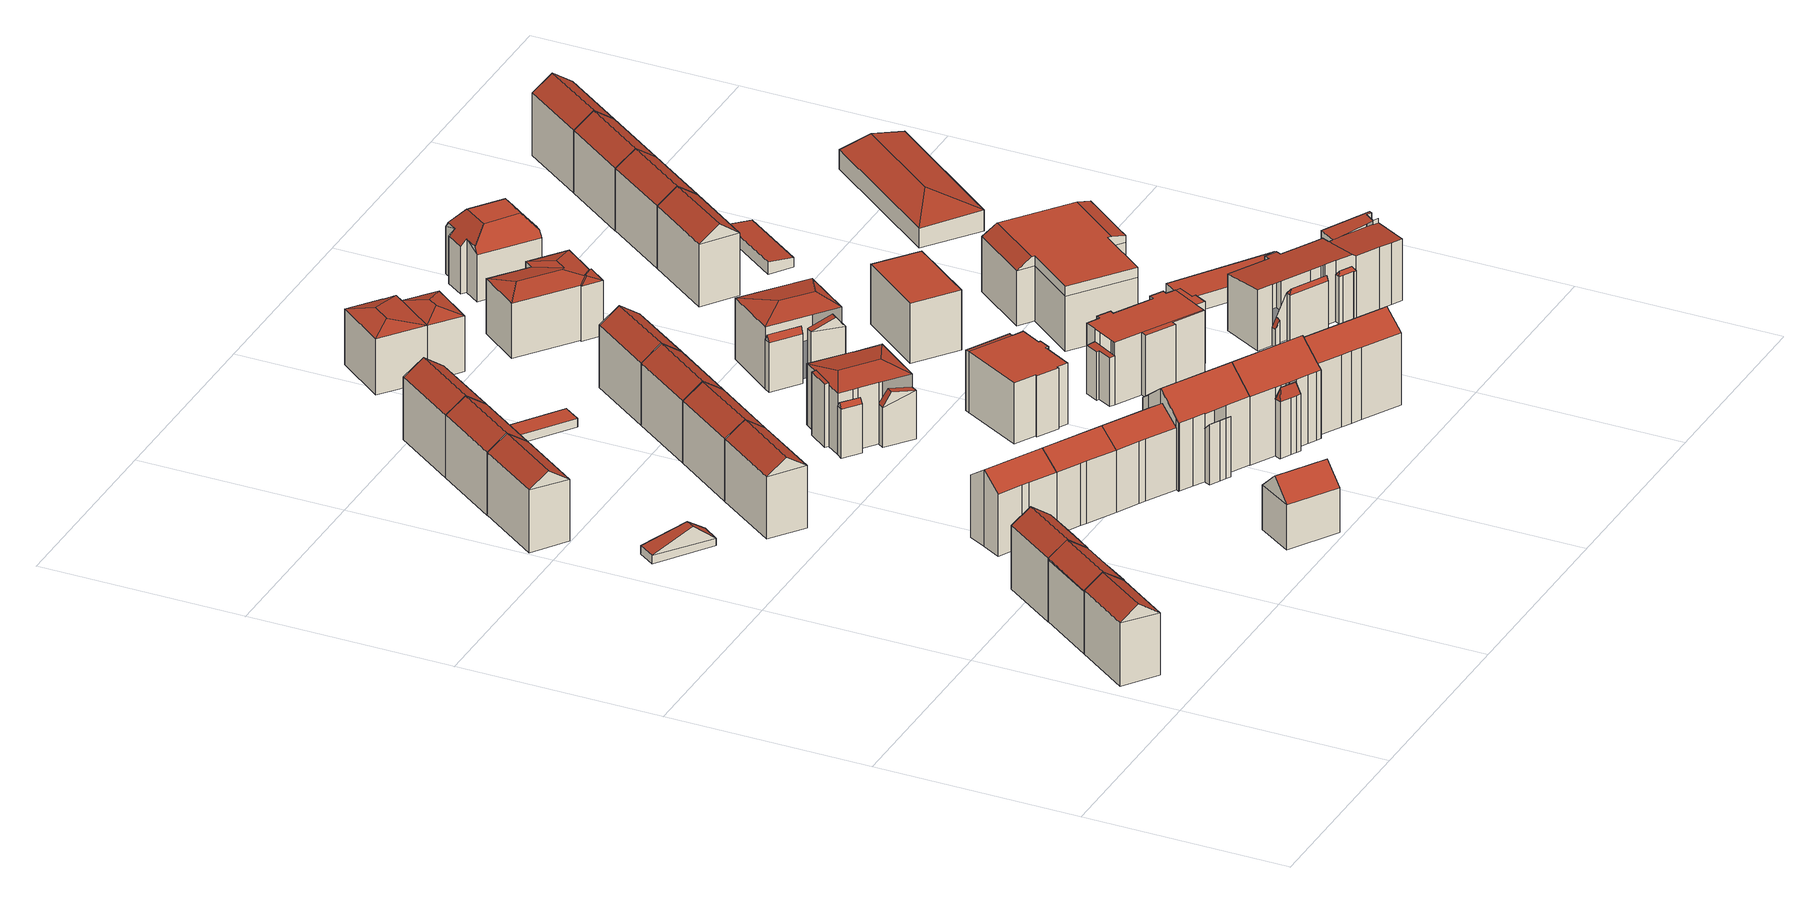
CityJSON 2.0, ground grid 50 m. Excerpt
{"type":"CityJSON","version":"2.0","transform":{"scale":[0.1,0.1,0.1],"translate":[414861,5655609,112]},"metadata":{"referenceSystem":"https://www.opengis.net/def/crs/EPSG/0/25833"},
"CityObjects":{
"building1":{"type":"Building","attributes":{"Dachtyp_tdc":"tdcFreeFormRoof","Gemeindeschluessel":14612000,"Dachneigung":35.59,"QualitaetDacherkennung":87,"Geometrietyp2DReferenz":"3000","measuredHeight":19.37,"function":"31001_9998","roofType":"5000"},"geometry":[{"type":"Solid","lod":"2","boundaries":[[[[0,1,2,3]],[[1,4,5,2]],[[4,6,7,5]],[[6,8,9,7]],[[8,10,11,9]],[[10,0,3,11]],[[8,6,12,13,0,10]],[[6,4,12]],[[1,0,13]],[[3,2,5,7,9,11]],[[13,12,4,1]]]],"semantics":{"surfaces":[{"type":"WallSurface"},{"type":"RoofSurface"},{"type":"GroundSurface"}],"values":[[0,0,0,0,0,0,1,0,0,2,1]]}}]},
"building2":{"type":"Building","attributes":{"Dachtyp_tdc":"tdcGableRoof","Gemeindeschluessel":14612000,"Dachneigung":35.55,"QualitaetDacherkennung":85,"Geometrietyp2DReferenz":"3000","measuredHeight":19.25,"function":"31001_9998","roofType":"3100"},"geometry":[{"type":"Solid","lod":"2","boundaries":[[[[14,15,16,17]],[[15,18,19,16]],[[18,20,21,19]],[[20,6,22,21]],[[6,23,24,22]],[[23,14,17,24]],[[25,26,27,28]],[[15,27,26,29,30,18]],[[20,30,29,6]],[[18,30,20]],[[6,29,26,25,23]],[[14,28,27,15]],[[23,25,28,14]],[[17,16,19,21,22,24]]]],"semantics":{"surfaces":[{"type":"WallSurface"},{"type":"RoofSurface"},{"type":"GroundSurface"}],"values":[[0,0,0,0,0,0,1,1,0,0,0,0,0,2]]}}]},
"building3":{"type":"Building","attributes":{"Dachtyp_tdc":"tdcGableRoof","Gemeindeschluessel":14612000,"Dachneigung":35.61,"QualitaetDacherkennung":80,"Geometrietyp2DReferenz":"3000","measuredHeight":19.34,"function":"31001_9998","roofType":"3100"},"geometry":[{"type":"Solid","lod":"2","boundaries":[[[[31,32,33,34]],[[32,35,36,33]],[[35,28,37,36]],[[28,38,39,37]],[[38,40,41,39]],[[40,42,43,41]],[[42,44,45,43]],[[44,31,34,45]],[[40,38,28,35]],[[35,32,31,44,42,40]],[[34,33,36,37,39,41,43,45]]]],"semantics":{"surfaces":[{"type":"WallSurface"},{"type":"RoofSurface"},{"type":"GroundSurface"}],"values":[[0,0,0,0,0,0,0,0,1,1,2]]}}]},
"building4":{"type":"Building","attributes":{"Dachtyp_tdc":"tdcHipAndGableRoof","Gemeindeschluessel":14612000,"Dachneigung":22.86,"QualitaetDacherkennung":10,"Geometrietyp2DReferenz":"3000","measuredHeight":6.43,"function":"31001_2463","roofType":"5000"},"geometry":[{"type":"Solid","lod":"2","boundaries":[[[[46,47,48,49]],[[47,50,51,48]],[[50,52,53,51]],[[52,46,49,53]],[[50,47,54]],[[46,52,55]],[[47,46,55,54]],[[52,50,54,55]],[[49,48,51,53]]]],"semantics":{"surfaces":[{"type":"WallSurface"},{"type":"RoofSurface"},{"type":"GroundSurface"}],"values":[[0,0,0,0,1,0,1,1,2]]}}]},
"building5":{"type":"Building","attributes":{"Dachtyp_tdc":"tdcGableRoof","Gemeindeschluessel":14612000,"Dachneigung":34.95,"QualitaetDacherkennung":77,"Geometrietyp2DReferenz":"3000","measuredHeight":19.16,"function":"31001_9998","roofType":"3100"},"geometry":[{"type":"Solid","lod":"2","boundaries":[[[[56,57,58,59]],[[57,60,61,58]],[[60,62,63,61]],[[62,56,59,63]],[[60,57,64]],[[56,62,65]],[[57,56,65,64]],[[62,60,64,65]],[[59,58,61,63]]]],"semantics":{"surfaces":[{"type":"WallSurface"},{"type":"RoofSurface"},{"type":"GroundSurface"}],"values":[[0,0,0,0,0,0,1,1,2]]}}]},
"building6":{"type":"Building","attributes":{"Dachtyp_tdc":"tdcGableRoof","Gemeindeschluessel":14612000,"Dachneigung":35.35,"QualitaetDacherkennung":86,"Geometrietyp2DReferenz":"3000","measuredHeight":19.21,"function":"31001_9998","roofType":"3100"},"geometry":[{"type":"Solid","lod":"2","boundaries":[[[[66,67,68,69]],[[67,70,71,68]],[[70,72,73,71]],[[72,74,75,73]],[[74,76,77,75]],[[76,78,79,77]],[[78,80,81,79]],[[80,82,83,81]],[[82,66,69,83]],[[78,76,74,72,70,67,66]],[[66,82,80,78]],[[69,68,71,73,75,77,79,81,83]]]],"semantics":{"surfaces":[{"type":"WallSurface"},{"type":"RoofSurface"},{"type":"GroundSurface"}],"values":[[0,0,0,0,0,0,0,0,0,1,1,2]]}}]},
"building7":{"type":"Building","attributes":{"Dachtyp_tdc":"tdcGableRoof","Gemeindeschluessel":14612000,"Dachneigung":35.27,"QualitaetDacherkennung":80,"Geometrietyp2DReferenz":"3000","measuredHeight":19.19,"function":"31001_9998","roofType":"3100"},"geometry":[{"type":"Solid","lod":"2","boundaries":[[[[84,85,86,87]],[[85,88,89,86]],[[88,90,91,89]],[[90,84,87,91]],[[88,85,92]],[[84,90,93]],[[85,84,93,92]],[[90,88,92,93]],[[87,86,89,91]]]],"semantics":{"surfaces":[{"type":"WallSurface"},{"type":"RoofSurface"},{"type":"GroundSurface"}],"values":[[0,0,0,0,0,0,1,1,2]]}}]},
"building8":{"type":"Building","attributes":{"Dachtyp_tdc":"tdcGableRoof","Gemeindeschluessel":14612000,"Dachneigung":35.44,"QualitaetDacherkennung":76,"Geometrietyp2DReferenz":"3000","measuredHeight":19.21,"function":"31001_9998","roofType":"3100"},"geometry":[{"type":"Solid","lod":"2","boundaries":[[[[57,94,95,96]],[[94,97,98,95]],[[97,60,99,98]],[[60,57,96,99]],[[97,94,100]],[[57,60,64]],[[94,57,64,100]],[[60,97,100,64]],[[96,95,98,99]]]],"semantics":{"surfaces":[{"type":"WallSurface"},{"type":"RoofSurface"},{"type":"GroundSurface"}],"values":[[0,0,0,0,0,0,1,1,2]]}}]},
"building9":{"type":"Building","attributes":{"Dachtyp_tdc":"tdcGableRoof","Gemeindeschluessel":14612000,"Dachneigung":43.74,"QualitaetDacherkennung":73,"Geometrietyp2DReferenz":"3000","measuredHeight":16.02,"function":"31001_9998","roofType":"3100"},"geometry":[{"type":"Solid","lod":"2","boundaries":[[[[101,102,103,104]],[[102,105,106,103]],[[105,107,108,106]],[[107,101,104,108]],[[105,102,109]],[[101,107,110]],[[102,101,110,109]],[[107,105,109,110]],[[104,103,106,108]]]],"semantics":{"surfaces":[{"type":"WallSurface"},{"type":"RoofSurface"},{"type":"GroundSurface"}],"values":[[0,0,0,0,0,0,1,1,2]]}}]},
"building10":{"type":"Building","attributes":{"Dachtyp_tdc":"tdcFreeFormRoof","Gemeindeschluessel":14612000,"Dachneigung":35.73,"QualitaetDacherkennung":84,"Geometrietyp2DReferenz":"3000","measuredHeight":19.25,"function":"31001_9998","roofType":"5000"},"geometry":[{"type":"Solid","lod":"2","boundaries":[[[[111,112,113,114]],[[112,115,116,113]],[[115,70,117,116]],[[70,118,119,117]],[[118,82,120,119]],[[82,121,122,120]],[[121,111,114,122]],[[123,121,82,124]],[[115,112,111,123,124,118,70]],[[82,118,124]],[[111,121,123]],[[114,113,116,117,119,120,122]]]],"semantics":{"surfaces":[{"type":"WallSurface"},{"type":"RoofSurface"},{"type":"GroundSurface"}],"values":[[0,0,0,0,0,0,0,1,1,0,0,2]]}}]},
"building11":{"type":"Building","attributes":{"Dachtyp_tdc":"tdcGableRoof","Gemeindeschluessel":14612000,"Dachneigung":34.91,"QualitaetDacherkennung":81,"Geometrietyp2DReferenz":"3000","measuredHeight":19.18,"function":"31001_9998","roofType":"3100"},"geometry":[{"type":"Solid","lod":"2","boundaries":[[[[85,125,126,86]],[[125,127,128,126]],[[127,88,89,128]],[[88,85,86,89]],[[127,125,129]],[[85,88,92]],[[125,85,92,129]],[[88,127,129,92]],[[86,126,128,89]]]],"semantics":{"surfaces":[{"type":"WallSurface"},{"type":"RoofSurface"},{"type":"GroundSurface"}],"values":[[0,0,0,0,0,0,1,1,2]]}}]},
"building12":{"type":"Building","attributes":{"Dachtyp_tdc":"tdcGableRoof","Gemeindeschluessel":14612000,"Dachneigung":35.4,"QualitaetDacherkennung":73,"Geometrietyp2DReferenz":"3000","measuredHeight":19.2,"function":"31001_9998","roofType":"3100"},"geometry":[{"type":"Solid","lod":"2","boundaries":[[[[130,131,132,95]],[[131,133,134,132]],[[133,97,98,134]],[[97,130,95,98]],[[133,131,135]],[[130,97,136]],[[131,130,136,135]],[[97,133,135,136]],[[95,132,134,98]]]],"semantics":{"surfaces":[{"type":"WallSurface"},{"type":"RoofSurface"},{"type":"GroundSurface"}],"values":[[0,0,0,0,0,0,1,1,2]]}}]},
"building13":{"type":"Building","attributes":{"Dachtyp_tdc":"tdcFreeFormRoof","Gemeindeschluessel":14612000,"Dachneigung":35.55,"QualitaetDacherkennung":83,"Geometrietyp2DReferenz":"3000","measuredHeight":19.25,"function":"31001_9998","roofType":"5000"},"geometry":[{"type":"Solid","lod":"2","boundaries":[[[[111,121,122,114]],[[121,137,138,122]],[[137,139,140,138]],[[139,141,142,140]],[[141,143,144,142]],[[143,111,114,144]],[[145,137,121,123]],[[141,139,145,123,111,143]],[[121,111,123]],[[139,137,145]],[[114,122,138,140,142,144]]]],"semantics":{"surfaces":[{"type":"WallSurface"},{"type":"RoofSurface"},{"type":"GroundSurface"}],"values":[[0,0,0,0,0,0,1,1,0,0,2]]}}]},
"building14":{"type":"Building","attributes":{"Dachtyp_tdc":"tdcPolyFlatRoof","Gemeindeschluessel":14612000,"Dachneigung":0,"QualitaetDacherkennung":61,"Geometrietyp2DReferenz":"3000","measuredHeight":2.25,"function":"31001_2463","roofType":"1000"},"geometry":[{"type":"Solid","lod":"2","boundaries":[[[[146,147,148,149]],[[147,150,151,148]],[[150,152,153,151]],[[152,146,149,153]],[[152,150,147,146]],[[149,148,151,153]]]],"semantics":{"surfaces":[{"type":"WallSurface"},{"type":"RoofSurface"},{"type":"GroundSurface"}],"values":[[0,0,0,0,1,2]]}}]},
"building15":{"type":"Building","attributes":{"Dachtyp_tdc":"tdcGableRoof","Gemeindeschluessel":14612000,"Dachneigung":35.59,"QualitaetDacherkennung":76,"Geometrietyp2DReferenz":"3000","measuredHeight":19.2,"function":"31001_9998","roofType":"3100"},"geometry":[{"type":"Solid","lod":"2","boundaries":[[[[125,154,155,126]],[[154,156,157,155]],[[156,127,128,157]],[[127,125,126,128]],[[156,154,158]],[[125,127,159]],[[154,125,159,158]],[[127,156,158,159]],[[126,155,157,128]]]],"semantics":{"surfaces":[{"type":"WallSurface"},{"type":"RoofSurface"},{"type":"GroundSurface"}],"values":[[0,0,0,0,0,0,1,1,2]]}}]},
"building16":{"type":"Building","attributes":{"Gemeindeschluessel":14612000,"Geometrietyp2DReferenz":"3000","function":"31001_9998","roofType":"9999"},"children":["building16-1","building16-2"]},
"building16-1":{"type":"BuildingPart","attributes":{"Dachtyp_tdc":"tdcGableRoof","Dachneigung":39.57,"QualitaetDacherkennung":88,"Geometrietyp2DReferenz":"3000","measuredHeight":22.71,"roofType":"3100"},"parents":["building16"],"geometry":[{"type":"MultiSurface","lod":"2","boundaries":[[[160,161,162,163]],[[161,164,165,162]],[[164,166,167,165]],[[166,168,169,167]],[[168,170,171,169]],[[170,172,173,171]],[[172,174,175,173]],[[174,176,177,175]],[[176,178,179,177]],[[178,180,181,179]],[[180,182,183,181]],[[182,184,185,183]],[[184,186,187,185]],[[186,188,189,187]],[[188,190,191,189]],[[190,192,193,194,191]],[[188,186,184,182,180,178,176,174,172]],[[172,170,168,166,164,161,160,192,190,188]],[[162,165,167,169,171,173,175,177,179,181,183,185,187,189,191,194]]],"semantics":{"surfaces":[{"type":"WallSurface"},{"type":"RoofSurface"},{"type":"GroundSurface"}],"values":[0,0,0,0,0,0,0,0,0,0,0,0,0,0,0,0,1,1,2]}}]},
"building16-2":{"type":"BuildingPart","attributes":{"Dachtyp_tdc":"tdcPolyFlatRoof","Dachneigung":46.44,"QualitaetDacherkennung":34,"Geometrietyp2DReferenz":"3000","measuredHeight":15.26,"roofType":"2100"},"parents":["building16"],"geometry":[{"type":"MultiSurface","lod":"2","boundaries":[[[195,196,197,198]],[[196,199,200,197]],[[199,201,202,200]],[[201,163,162,202]],[[193,195,198,194]],[[193,163,201,199,196,195]],[[198,197,200,202,162,194]]],"semantics":{"surfaces":[{"type":"WallSurface"},{"type":"RoofSurface"},{"type":"GroundSurface"}],"values":[0,0,0,0,0,1,2]}}]},
"building17":{"type":"Building","attributes":{"Gemeindeschluessel":14612000,"Geometrietyp2DReferenz":"3000","function":"31001_9998","roofType":"9999"},"children":["building17-1","building17-2","building17-3","building17-4"]},
"building17-1":{"type":"BuildingPart","attributes":{"Dachtyp_tdc":"tdcGableRoof","Dachneigung":12.03,"QualitaetDacherkennung":8,"Geometrietyp2DReferenz":"3000","measuredHeight":13.35,"roofType":"3100"},"parents":["building17"],"geometry":[{"type":"MultiSurface","lod":"2","boundaries":[[[203,204,205,206]],[[204,207,208,205]],[[207,209,210,208]],[[207,204,211]],[[204,203,212,211]],[[209,207,211,212]],[[206,205,208,210]]],"semantics":{"surfaces":[{"type":"WallSurface"},{"type":"RoofSurface"},{"type":"GroundSurface"}],"values":[0,0,0,0,1,1,2]}}]},
"building17-2":{"type":"BuildingPart","attributes":{"Dachtyp_tdc":"tdcFreeFormRoof","Dachneigung":53.08,"QualitaetDacherkennung":13,"Geometrietyp2DReferenz":"3000","measuredHeight":13.47,"roofType":"5000"},"parents":["building17"],"geometry":[{"type":"MultiSurface","lod":"2","boundaries":[[[213,214,215,216]],[[214,217,218,215]],[[217,219,220,218]],[[221,219,217]],[[222,221,217,214]],[[222,214,213]],[[221,222,213,219]],[[216,215,218,220]]],"semantics":{"surfaces":[{"type":"WallSurface"},{"type":"RoofSurface"},{"type":"GroundSurface"}],"values":[0,0,0,0,1,0,1,2]}}]},
"building17-3":{"type":"BuildingPart","attributes":{"Dachtyp_tdc":"tdcPolyFlatRoof","Dachneigung":4.74,"QualitaetDacherkennung":64,"Geometrietyp2DReferenz":"3000","measuredHeight":15.81,"roofType":"2100"},"parents":["building17"],"geometry":[{"type":"MultiSurface","lod":"2","boundaries":[[[223,224,225]],[[223,226,227,224]],[[226,228,229,227]],[[228,230,231,229]],[[230,232,233,234,231]],[[232,230,228,226,223]],[[224,227,229,231,234]]],"semantics":{"surfaces":[{"type":"WallSurface"},{"type":"RoofSurface"},{"type":"GroundSurface"}],"values":[0,0,0,0,0,1,2]}}]},
"building17-4":{"type":"BuildingPart","attributes":{"Dachtyp_tdc":"tdcHipRoof","Dachneigung":10.04,"QualitaetDacherkennung":67,"Geometrietyp2DReferenz":"3000","measuredHeight":16.6,"roofType":"3200"},"parents":["building17"],"geometry":[{"type":"MultiSurface","lod":"2","boundaries":[[[235,236,237,238]],[[236,239,203,206,237]],[[240,241,213,216,210,209]],[[242,225,224,220,219]],[[233,243,231,234]],[[243,244,245,231]],[[244,246,247,245]],[[246,248,249,247]],[[248,235,238,249]],[[244,243,233,225,242,250]],[[239,236,251]],[[242,241,240,239,251,250]],[[236,235,248,246,244,250,251]],[[238,237,206,210,216,220,224,234,231,245,247,249]]],"semantics":{"surfaces":[{"type":"WallSurface"},{"type":"RoofSurface"},{"type":"GroundSurface"}],"values":[0,0,0,0,0,0,0,0,0,1,1,1,1,2]}}]},
"building18":{"type":"Building","attributes":{"Dachtyp_tdc":"tdcGableRoof","Gemeindeschluessel":14612000,"Dachneigung":35.49,"QualitaetDacherkennung":70,"Geometrietyp2DReferenz":"3000","measuredHeight":19.16,"function":"31001_9998","roofType":"3100"},"geometry":[{"type":"Solid","lod":"2","boundaries":[[[[154,252,253,155]],[[252,254,255,253]],[[254,156,157,255]],[[156,154,155,157]],[[254,252,256]],[[154,156,158]],[[252,154,158,256]],[[156,254,256,158]],[[155,253,255,157]]]],"semantics":{"surfaces":[{"type":"WallSurface"},{"type":"RoofSurface"},{"type":"GroundSurface"}],"values":[[0,0,0,0,0,0,1,1,2]]}}]},
"building19":{"type":"Building","attributes":{"Gemeindeschluessel":14612000,"Geometrietyp2DReferenz":"3000","function":"31001_9998","roofType":"9999"},"children":["building19-1","building19-2"]},
"building19-1":{"type":"BuildingPart","attributes":{"Dachtyp_tdc":"tdcFreeFormRoof","Dachneigung":74.72,"QualitaetDacherkennung":23,"Geometrietyp2DReferenz":"3000","measuredHeight":17.28,"roofType":"5000"},"parents":["building19"],"geometry":[{"type":"MultiSurface","lod":"2","boundaries":[[[257,258,259,260]],[[261,262,263,264]],[[262,265,266,263]],[[265,267,268,266]],[[267,257,260,268]],[[262,261,269]],[[261,258,270,269]],[[258,257,270]],[[257,267,265,262,269,270]],[[260,259,264,263,266,268]]],"semantics":{"surfaces":[{"type":"WallSurface"},{"type":"RoofSurface"},{"type":"GroundSurface"}],"values":[0,0,0,0,0,1,1,1,1,2]}}]},
"building19-2":{"type":"BuildingPart","attributes":{"Dachtyp_tdc":"tdcGableRoof","Dachneigung":39.72,"QualitaetDacherkennung":87,"Geometrietyp2DReferenz":"3000","measuredHeight":22.74,"roofType":"3100"},"parents":["building19"],"geometry":[{"type":"MultiSurface","lod":"2","boundaries":[[[271,272,273,274]],[[272,275,264,273]],[[275,261,264]],[[276,259,258]],[[276,277,278,259]],[[277,188,279,278]],[[188,186,280,279]],[[186,281,282,280]],[[281,283,284,282]],[[283,285,286,284]],[[285,287,288,286]],[[287,289,290,288]],[[289,291,292,290]],[[291,293,294,292]],[[293,295,296,294]],[[295,297,298,296]],[[297,299,300,298]],[[299,301,302,300]],[[301,271,274,302]],[[297,295,293,291,289,287,285,283,281,186,188]],[[188,277,276,275,272,271,301,299,297]],[[274,273,264,259,278,279,280,282,284,286,288,290,292,294,296,298,300,302]]],"semantics":{"surfaces":[{"type":"WallSurface"},{"type":"RoofSurface"},{"type":"GroundSurface"}],"values":[0,0,0,0,0,0,0,0,0,0,0,0,0,0,0,0,0,0,0,1,1,2]}}]},
"building20":{"type":"Building","attributes":{"Gemeindeschluessel":14612000,"Geometrietyp2DReferenz":"3000","function":"31001_9998","roofType":"9999"},"children":["building20-1","building20-2"]},
"building20-1":{"type":"BuildingPart","attributes":{"Dachtyp_tdc":"tdcHipRoof","Dachneigung":10.5,"QualitaetDacherkennung":55,"Geometrietyp2DReferenz":"3000","measuredHeight":15.47,"roofType":"3200"},"parents":["building20"],"geometry":[{"type":"MultiSurface","lod":"2","boundaries":[[[303,304,305,306]],[[307,308,309,310]],[[303,311,312,313,314,315,316,317,318,319]],[[308,307,320]],[[318,308,320,319]],[[307,321,304,303,319,320]],[[309,322,323,324,325,326,327,328,329,306,305,310]],[[308,318,322,309]],[[318,317,323,322]],[[317,316,324,323]],[[316,315,325,324]],[[315,314,326,325]],[[314,313,327,326]],[[313,312,328,327]],[[312,311,329,328]],[[311,303,306,329]]],"semantics":{"surfaces":[{"type":"WallSurface"},{"type":"RoofSurface"},{"type":"GroundSurface"}],"values":[0,0,1,1,1,1,2,0,0,0,0,0,0,0,0,0]}}]},
"building20-2":{"type":"BuildingPart","attributes":{"Dachtyp_tdc":"tdcHipRoof","Dachneigung":16.25,"QualitaetDacherkennung":57,"Geometrietyp2DReferenz":"3000","measuredHeight":15.45,"roofType":"3200"},"parents":["building20"],"geometry":[{"type":"MultiSurface","lod":"2","boundaries":[[[304,330,331,305]],[[330,332,333,331]],[[332,307,310,333]],[[330,304,334]],[[307,332,335]],[[304,321,307,335,334]],[[332,330,334,335]],[[310,305,331,333]]],"semantics":{"surfaces":[{"type":"WallSurface"},{"type":"RoofSurface"},{"type":"GroundSurface"}],"values":[0,0,0,1,1,1,1,2]}}]},
"building21":{"type":"Building","attributes":{"Gemeindeschluessel":14612000,"Geometrietyp2DReferenz":"3000","function":"31001_9998","roofType":"9999"},"children":["building21-1","building21-2"]},
"building21-1":{"type":"BuildingPart","attributes":{"Dachtyp_tdc":"tdcPolyFlatRoof","Dachneigung":2.9,"QualitaetDacherkennung":52,"Geometrietyp2DReferenz":"3000","measuredHeight":15.26,"roofType":"2100"},"parents":["building21"],"geometry":[{"type":"MultiSurface","lod":"2","boundaries":[[[336,337,338,339]],[[337,340,341,338]],[[340,342,343,341]],[[342,340,337,336]],[[339,338,341,343]]],"semantics":{"surfaces":[{"type":"WallSurface"},{"type":"RoofSurface"},{"type":"GroundSurface"}],"values":[0,0,0,1,2]}}]},
"building21-2":{"type":"BuildingPart","attributes":{"Dachtyp_tdc":"tdcPolyFlatRoof","Dachneigung":0,"QualitaetDacherkennung":81,"Geometrietyp2DReferenz":"3000","measuredHeight":15.35,"roofType":"1000"},"parents":["building21"],"geometry":[{"type":"MultiSurface","lod":"2","boundaries":[[[344,345,343,342]],[[344,346,347,345]],[[346,348,349,347]],[[348,350,351,349]],[[350,352,353,351]],[[352,354,355,353]],[[354,356,357,355]],[[356,358,359,357]],[[358,360,361,359]],[[360,362,363,361]],[[362,364,365,363]],[[364,336,339,365]],[[364,362,360,358,356,354,352,350,348,346,344,342,336]],[[339,343,345,347,349,351,353,355,357,359,361,363,365]]],"semantics":{"surfaces":[{"type":"WallSurface"},{"type":"RoofSurface"},{"type":"GroundSurface"}],"values":[0,0,0,0,0,0,0,0,0,0,0,0,1,2]}}]},
"building22":{"type":"Building","attributes":{"Dachtyp_tdc":"tdcFreeFormRoof","Gemeindeschluessel":14612000,"Dachneigung":37.47,"QualitaetDacherkennung":79,"Geometrietyp2DReferenz":"3000","measuredHeight":22.16,"function":"31001_9998","roofType":"5000"},"geometry":[{"type":"Solid","lod":"2","boundaries":[[[[366,367,368,296]],[[367,369,370,368]],[[369,371,372,370]],[[371,373,374,372]],[[373,375,376,374]],[[375,377,300,376]],[[377,366,296,300]],[[378,379,380,381]],[[369,381,380,377,375,373,371]],[[377,380,379,366]],[[366,379,378,367]],[[367,378,381,369]],[[296,368,370,372,374,376,300]]]],"semantics":{"surfaces":[{"type":"WallSurface"},{"type":"RoofSurface"},{"type":"GroundSurface"}],"values":[[0,0,0,0,0,0,0,1,1,0,0,0,2]]}}]},
"building23":{"type":"Building","attributes":{"Gemeindeschluessel":14612000,"Geometrietyp2DReferenz":"3000","function":"31001_9998","roofType":"9999"},"children":["building23-1","building23-2","building23-3"]},
"building23-1":{"type":"BuildingPart","attributes":{"Dachtyp_tdc":"tdcGableRoof","Dachneigung":18.19,"QualitaetDacherkennung":5,"Geometrietyp2DReferenz":"3000","measuredHeight":14.35,"roofType":"3100"},"parents":["building23"],"geometry":[{"type":"MultiSurface","lod":"2","boundaries":[[[382,383,384,385]],[[383,386,387,384]],[[386,388,389,387]],[[386,383,390]],[[383,382,391,390]],[[388,386,390,391]],[[385,384,387,389]]],"semantics":{"surfaces":[{"type":"WallSurface"},{"type":"RoofSurface"},{"type":"GroundSurface"}],"values":[0,0,0,0,1,1,2]}}]},
"building23-2":{"type":"BuildingPart","attributes":{"Dachtyp_tdc":"tdcFreeFormRoof","Dachneigung":61.74,"QualitaetDacherkennung":16,"Geometrietyp2DReferenz":"3000","measuredHeight":14,"roofType":"5000"},"parents":["building23"],"geometry":[{"type":"MultiSurface","lod":"2","boundaries":[[[392,393,394,395]],[[393,396,397,394]],[[398,396,393]],[[399,398,393,392]],[[399,392,400]],[[398,399,400,396]],[[401,395,394,397]],[[400,392,395,401]]],"semantics":{"surfaces":[{"type":"WallSurface"},{"type":"RoofSurface"},{"type":"GroundSurface"}],"values":[0,0,0,1,0,1,2,0]}}]},
"building23-3":{"type":"BuildingPart","attributes":{"Dachtyp_tdc":"tdcHipRoof","Dachneigung":10.72,"QualitaetDacherkennung":42,"Geometrietyp2DReferenz":"3000","measuredHeight":16.69,"roofType":"3200"},"parents":["building23"],"geometry":[{"type":"MultiSurface","lod":"2","boundaries":[[[402,403,404,405]],[[406,407,405,404]],[[385,389,401,397,408,409]],[[402,407,408,397,396]],[[407,406,409,408]],[[406,403,382,385,409]],[[407,402,405]],[[403,406,404]]],"semantics":{"surfaces":[{"type":"RoofSurface"},{"type":"GroundSurface"},{"type":"WallSurface"}],"values":[0,0,1,2,2,2,0,0]}}]},
"building24":{"type":"Building","attributes":{"Dachtyp_tdc":"tdcFreeFormRoof","Gemeindeschluessel":14612000,"Dachneigung":12.46,"QualitaetDacherkennung":42,"Geometrietyp2DReferenz":"3000","measuredHeight":15.13,"function":"31001_9998","roofType":"5000"},"geometry":[{"type":"Solid","lod":"2","boundaries":[[[[410,411,412,413]],[[411,414,415,412]],[[414,416,417,415]],[[416,418,419,417]],[[418,420,421,419]],[[420,422,423,421]],[[422,424,425,423]],[[424,426,427,425]],[[426,428,429,427]],[[428,410,413,429]],[[430,431,428,426]],[[430,426,424]],[[431,430,424,422]],[[432,431,422,420]],[[433,434,435,432,420,418]],[[433,418,416]],[[434,433,416,414]],[[436,435,434,414,411]],[[436,411,410]],[[431,432,435,436,410,428]],[[413,412,415,417,419,421,423,425,427,429]]]],"semantics":{"surfaces":[{"type":"WallSurface"},{"type":"RoofSurface"},{"type":"GroundSurface"}],"values":[[0,0,0,0,0,0,0,0,0,0,1,1,1,1,1,1,1,1,1,1,2]]}}]},
"building25":{"type":"Building","attributes":{"Dachtyp_tdc":"tdcPolyFlatRoof","Gemeindeschluessel":14612000,"Dachneigung":0,"QualitaetDacherkennung":86,"Geometrietyp2DReferenz":"3000","measuredHeight":2.38,"function":"31001_2463","roofType":"1000"},"geometry":[{"type":"Solid","lod":"2","boundaries":[[[[437,438,439,440]],[[438,441,442,439]],[[441,443,444,442]],[[443,437,440,444]],[[443,441,438,437]],[[440,439,442,444]]]],"semantics":{"surfaces":[{"type":"WallSurface"},{"type":"RoofSurface"},{"type":"GroundSurface"}],"values":[[0,0,0,0,1,2]]}}]},
"building26":{"type":"Building","attributes":{"Gemeindeschluessel":14612000,"Geometrietyp2DReferenz":"3000","function":"31001_9998","roofType":"9999"},"children":["building26-1","building26-2","building26-3","building26-4"]},
"building26-1":{"type":"BuildingPart","attributes":{"Dachtyp_tdc":"tdcPolyFlatRoof","Dachneigung":0,"QualitaetDacherkennung":47,"Geometrietyp2DReferenz":"3000","measuredHeight":15.61,"roofType":"1000"},"parents":["building26"],"geometry":[{"type":"MultiSurface","lod":"2","boundaries":[[[445,446,447,448]],[[446,449,450,447]],[[451,452,453,454]],[[452,455,456,453]],[[455,445,448,456]],[[455,452,451,449,446,445]],[[448,447,450,454,453,456]]],"semantics":{"surfaces":[{"type":"WallSurface"},{"type":"RoofSurface"},{"type":"GroundSurface"}],"values":[0,0,0,0,0,1,2]}}]},
"building26-2":{"type":"BuildingPart","attributes":{"Dachtyp_tdc":"tdcPolyFlatRoof","Dachneigung":0,"QualitaetDacherkennung":37,"Geometrietyp2DReferenz":"3000","measuredHeight":15.54,"roofType":"1000"},"parents":["building26"],"geometry":[{"type":"MultiSurface","lod":"2","boundaries":[[[457,458,459,460]],[[457,461,462,463,464,458]],[[459,465,466,467,468,460]],[[458,464,465,459]],[[463,462,467,466]],[[462,461,468,467]],[[461,457,460,468]]],"semantics":{"surfaces":[{"type":"WallSurface"},{"type":"RoofSurface"},{"type":"GroundSurface"}],"values":[0,1,2,0,0,0,0]}}]},
"building26-3":{"type":"BuildingPart","attributes":{"Dachtyp_tdc":"tdcPolyFlatRoof","Dachneigung":3.67,"QualitaetDacherkennung":57,"Geometrietyp2DReferenz":"3000","measuredHeight":12.29,"roofType":"2100"},"parents":["building26"],"geometry":[{"type":"MultiSurface","lod":"2","boundaries":[[[469,470,471,472]],[[470,473,474,471]],[[473,475,476,474]],[[475,477,478,476]],[[479,469,472,480]],[[479,477,475,473,470,469]],[[472,471,474,476,478,480]]],"semantics":{"surfaces":[{"type":"WallSurface"},{"type":"RoofSurface"},{"type":"GroundSurface"}],"values":[0,0,0,0,0,1,2]}}]},
"building26-4":{"type":"BuildingPart","attributes":{"Dachtyp_tdc":"tdcPolyFlatRoof","Dachneigung":0,"QualitaetDacherkennung":81,"Geometrietyp2DReferenz":"3000","measuredHeight":15.67,"roofType":"1000"},"parents":["building26"],"geometry":[{"type":"MultiSurface","lod":"2","boundaries":[[[481,451,454,465,464]],[[482,479,480,450,449]],[[483,484,485,478,477]],[[484,486,487,485]],[[486,488,489,487]],[[488,490,491,489]],[[490,492,493,491]],[[492,494,495,493]],[[494,496,497,495]],[[496,498,499,497]],[[498,500,501,499]],[[500,502,463,466,501]],[[502,500,498,496,494,492,490,488,486,484,483,482,449,451,481]],[[465,454,450,480,478,485,487,489,491,493,495,497,499,501,466]]],"semantics":{"surfaces":[{"type":"WallSurface"},{"type":"RoofSurface"},{"type":"GroundSurface"}],"values":[0,0,0,0,0,0,0,0,0,0,0,0,1,2]}}]},
"building27":{"type":"Building","attributes":{"Dachtyp_tdc":"tdcPolyFlatRoof","Gemeindeschluessel":14612000,"Dachneigung":0,"QualitaetDacherkennung":81,"Geometrietyp2DReferenz":"3000","measuredHeight":15.12,"function":"31001_9998","roofType":"1000"},"geometry":[{"type":"Solid","lod":"2","boundaries":[[[[503,504,505,506]],[[504,507,508,505]],[[507,509,510,508]],[[509,503,506,510]],[[509,507,504,503]],[[506,505,508,510]]]],"semantics":{"surfaces":[{"type":"WallSurface"},{"type":"RoofSurface"},{"type":"GroundSurface"}],"values":[[0,0,0,0,1,2]]}}]},
"building28":{"type":"Building","attributes":{"Dachtyp_tdc":"tdcFreeFormRoof","Gemeindeschluessel":14612000,"Dachneigung":57.4,"QualitaetDacherkennung":43,"Geometrietyp2DReferenz":"3000","measuredHeight":16.91,"function":"31001_9998","roofType":"5000"},"geometry":[{"type":"Solid","lod":"2","boundaries":[[[[511,512,513,514]],[[512,515,516,513]],[[515,517,518,516]],[[517,519,520,518]],[[519,521,522,520]],[[521,523,524,522]],[[523,525,526,524]],[[525,527,528,526]],[[527,529,530,528]],[[529,531,532,530]],[[533,534,535,529,527,525,523,536]],[[537,538,539,531,535,534]],[[511,538,537,540,541,517,515,512]],[[519,541,540,533,536,521]],[[540,537,534,533]],[[511,539,538]],[[523,521,536]],[[519,517,541]],[[531,529,535]],[[532,542,514,513,516,518,520,522,524,526,528,530]],[[531,539,542,532]],[[539,511,514,542]]]],"semantics":{"surfaces":[{"type":"WallSurface"},{"type":"RoofSurface"},{"type":"GroundSurface"}],"values":[[0,0,0,0,0,0,0,0,0,0,1,1,1,1,1,0,0,0,0,2,0,0]]}}]},
"building29":{"type":"Building","attributes":{"Dachtyp_tdc":"tdcGableRoof","Gemeindeschluessel":14612000,"Dachneigung":35.45,"QualitaetDacherkennung":74,"Geometrietyp2DReferenz":"3000","measuredHeight":19.23,"function":"31001_9998","roofType":"3100"},"geometry":[{"type":"Solid","lod":"2","boundaries":[[[[543,544,545,546]],[[544,547,548,545]],[[547,549,550,548]],[[549,543,546,550]],[[547,544,551]],[[543,549,552]],[[544,543,552,551]],[[549,547,551,552]],[[546,545,548,550]]]],"semantics":{"surfaces":[{"type":"WallSurface"},{"type":"RoofSurface"},{"type":"GroundSurface"}],"values":[[0,0,0,0,0,0,1,1,2]]}}]},
"building30":{"type":"Building","attributes":{"Dachtyp_tdc":"tdcFreeFormRoof","Gemeindeschluessel":14612000,"Dachneigung":0.117,"QualitaetDacherkennung":68,"Geometrietyp2DReferenz":"3000","measuredHeight":16.3,"function":"31001_9998","roofType":"5000"},"geometry":[{"type":"Solid","lod":"2","boundaries":[[[[553,554,555,556]],[[554,557,558,555]],[[557,559,560,558]],[[559,561,562,560]],[[561,563,564,562]],[[563,565,566,564]],[[565,567,568,566]],[[567,569,570,568]],[[569,571,572,570]],[[571,553,556,572]],[[573,574,575,576,577,578]],[[579,559,557,580]],[[581,575,574,579,580,582,583,584]],[[569,581,584,571]],[[571,584,583,553]],[[553,583,582,554]],[[554,582,580,557]],[[567,576,575,581,569]],[[563,578,577,565]],[[561,573,578,563]],[[565,577,576,567]],[[559,579,574,573,561]],[[556,555,558,560,562,564,566,568,570,572]]]],"semantics":{"surfaces":[{"type":"WallSurface"},{"type":"RoofSurface"},{"type":"GroundSurface"}],"values":[[0,0,0,0,0,0,0,0,0,0,1,1,1,0,0,0,0,0,0,0,0,0,2]]}}]},
"building31":{"type":"Building","attributes":{"Gemeindeschluessel":14612000,"Geometrietyp2DReferenz":"3000","function":"31001_9998","roofType":"9999"},"children":["building31-1","building31-2","building31-3","building31-4","building31-5"]},
"building31-1":{"type":"BuildingPart","attributes":{"Dachtyp_tdc":"tdcFreeFormRoof","Dachneigung":58.74,"QualitaetDacherkennung":13,"Geometrietyp2DReferenz":"3000","measuredHeight":12.79,"roofType":"5000"},"parents":["building31"],"geometry":[{"type":"MultiSurface","lod":"2","boundaries":[[[585,586,587,588]],[[586,589,590,587]],[[589,591,592,590]],[[591,593,594,592]],[[593,595,596,594]],[[597,585,588]],[[595,593,598]],[[593,591,589,586,585,597,599,598]],[[597,600,599]],[[600,595,598,599]],[[587,590,592,594,596,601,588]]],"semantics":{"surfaces":[{"type":"WallSurface"},{"type":"RoofSurface"},{"type":"GroundSurface"}],"values":[0,0,0,0,0,0,1,1,1,1,2]}}]},
"building31-2":{"type":"BuildingPart","attributes":{"Dachtyp_tdc":"tdcFreeFormRoof","Dachneigung":61.45,"QualitaetDacherkennung":21,"Geometrietyp2DReferenz":"3000","measuredHeight":12.9,"roofType":"5000"},"parents":["building31"],"geometry":[{"type":"MultiSurface","lod":"2","boundaries":[[[602,603,604,605]],[[603,606,607,604]],[[606,608,609,607]],[[608,610,611,609]],[[610,612,613,611]],[[612,614,615,613]],[[616,617,618,619]],[[617,602,605,618]],[[606,614,612,610,608,606,603,620]],[[603,602,617,620]],[[617,616,606,620]],[[605,604,607,609,611,613,615,607,619,618]]],"semantics":{"surfaces":[{"type":"WallSurface"},{"type":"RoofSurface"},{"type":"GroundSurface"}],"values":[0,0,0,0,0,0,0,0,1,1,1,2]}}]},
"building31-3":{"type":"BuildingPart","attributes":{"Dachtyp_tdc":"tdcPolyFlatRoof","Dachneigung":5.13,"QualitaetDacherkennung":48,"Geometrietyp2DReferenz":"3000","measuredHeight":15.34,"roofType":"2100"},"parents":["building31"],"geometry":[{"type":"MultiSurface","lod":"2","boundaries":[[[621,622,623,624]],[[622,625,626,623]],[[625,627,628,626]],[[627,629,630,628]],[[629,631,632,630]],[[631,633,634,635,632]],[[633,631,629,627,625,622,621,636]],[[624,623,626,628,630,632,635]]],"semantics":{"surfaces":[{"type":"WallSurface"},{"type":"RoofSurface"},{"type":"GroundSurface"}],"values":[0,0,0,0,0,0,1,2]}}]},
"building31-4":{"type":"BuildingPart","attributes":{"Dachtyp_tdc":"tdcPolyFlatRoof","Dachneigung":5.88,"QualitaetDacherkennung":51,"Geometrietyp2DReferenz":"3000","measuredHeight":15.43,"roofType":"2100"},"parents":["building31"],"geometry":[{"type":"MultiSurface","lod":"2","boundaries":[[[634,637,638,635]],[[637,639,640,638]],[[639,641,642,640]],[[641,643,588,642]],[[644,645,624,646]],[[645,621,624]],[[644,647,643,641,639,637,634,636,645]],[[635,638,640,642,588,601,646,624]]],"semantics":{"surfaces":[{"type":"WallSurface"},{"type":"RoofSurface"},{"type":"GroundSurface"}],"values":[0,0,0,0,0,0,1,2]}}]},
"building31-5":{"type":"BuildingPart","attributes":{"Dachtyp_tdc":"tdcPolyFlatRoof","Dachneigung":5.88,"QualitaetDacherkennung":73,"Geometrietyp2DReferenz":"3000","measuredHeight":15.3,"roofType":"2100"},"parents":["building31"],"geometry":[{"type":"MultiSurface","lod":"2","boundaries":[[[648,615,614]],[[648,649,650,615]],[[649,651,652,650]],[[651,653,654,652]],[[653,655,656,654]],[[655,657,658,656]],[[657,659,660,658]],[[659,661,662,660]],[[661,663,664,662]],[[663,665,666,664]],[[665,644,646,666]],[[667,668,619,596,595]],[[668,616,619]],[[668,667,647,644,665,663,661,659,657,655,653,651,649,648]],[[615,650,652,654,656,658,660,662,664,666,646,601,596,619,607]]],"semantics":{"surfaces":[{"type":"WallSurface"},{"type":"RoofSurface"},{"type":"GroundSurface"}],"values":[0,0,0,0,0,0,0,0,0,0,0,0,0,1,2]}}]},
"building32":{"type":"Building","attributes":{"Dachtyp_tdc":"tdcPolyFlatRoof","Gemeindeschluessel":14612000,"Dachneigung":0,"QualitaetDacherkennung":91,"Geometrietyp2DReferenz":"3000","measuredHeight":3.96,"function":"31001_9998","roofType":"1000"},"geometry":[{"type":"Solid","lod":"2","boundaries":[[[[669,670,671,672]],[[670,673,674,671]],[[673,675,676,674]],[[675,677,678,676]],[[677,679,680,678]],[[679,681,682,680]],[[681,669,672,682]],[[681,679,677,675,673,670,669]],[[672,671,674,676,678,680,682]]]],"semantics":{"surfaces":[{"type":"WallSurface"},{"type":"RoofSurface"},{"type":"GroundSurface"}],"values":[[0,0,0,0,0,0,0,1,2]]}}]},
"building33":{"type":"Building","attributes":{"Dachtyp_tdc":"tdcGableRoof","Gemeindeschluessel":14612000,"Dachneigung":35.64,"QualitaetDacherkennung":75,"Geometrietyp2DReferenz":"3000","measuredHeight":19.17,"function":"31001_9998","roofType":"3100"},"geometry":[{"type":"Solid","lod":"2","boundaries":[[[[544,683,684,685]],[[683,686,687,684]],[[686,547,688,687]],[[547,544,685,688]],[[686,683,689]],[[544,547,551]],[[683,544,551,689]],[[547,686,689,551]],[[685,684,687,688]]]],"semantics":{"surfaces":[{"type":"WallSurface"},{"type":"RoofSurface"},{"type":"GroundSurface"}],"values":[[0,0,0,0,0,0,1,1,2]]}}]},
"building34":{"type":"Building","attributes":{"Dachtyp_tdc":"tdcPolyFlatRoof","Gemeindeschluessel":14612000,"Dachneigung":6.02,"QualitaetDacherkennung":54,"Geometrietyp2DReferenz":"3000","measuredHeight":3.07,"function":"31001_2463","roofType":"2100"},"geometry":[{"type":"Solid","lod":"2","boundaries":[[[[690,691,692,693]],[[691,694,695,692]],[[694,696,697,695]],[[696,690,693,697]],[[696,694,691,690]],[[693,692,695,697]]]],"semantics":{"surfaces":[{"type":"WallSurface"},{"type":"RoofSurface"},{"type":"GroundSurface"}],"values":[[0,0,0,0,1,2]]}}]},
"building35":{"type":"Building","attributes":{"Dachtyp_tdc":"tdcGableRoof","Gemeindeschluessel":14612000,"Dachneigung":35.38,"QualitaetDacherkennung":76,"Geometrietyp2DReferenz":"3000","measuredHeight":19.25,"function":"31001_9998","roofType":"3100"},"geometry":[{"type":"Solid","lod":"2","boundaries":[[[[683,698,699,700]],[[698,701,702,699]],[[701,686,703,702]],[[686,683,700,703]],[[701,698,704]],[[683,686,689]],[[698,683,689,704]],[[686,701,704,689]],[[700,699,702,703]]]],"semantics":{"surfaces":[{"type":"WallSurface"},{"type":"RoofSurface"},{"type":"GroundSurface"}],"values":[[0,0,0,0,0,0,1,1,2]]}}]},
"building36":{"type":"Building","attributes":{"Dachtyp_tdc":"tdcHipAndGableRoof","Gemeindeschluessel":14612000,"Dachneigung":10.7,"QualitaetDacherkennung":26,"Geometrietyp2DReferenz":"3000","measuredHeight":6.82,"function":"31001_2000","roofType":"5000"},"geometry":[{"type":"Solid","lod":"2","boundaries":[[[[705,706,707,708]],[[706,709,710,707]],[[709,711,712,710]],[[711,705,708,712]],[[709,706,713]],[[705,711,714]],[[706,705,714,713]],[[711,709,713,714]],[[708,707,710,712]]]],"semantics":{"surfaces":[{"type":"WallSurface"},{"type":"RoofSurface"},{"type":"GroundSurface"}],"values":[[0,0,0,0,1,0,1,1,2]]}}]},
"building37":{"type":"Building","attributes":{"Dachtyp_tdc":"tdcGableRoof","Gemeindeschluessel":14612000,"Dachneigung":35.33,"QualitaetDacherkennung":72,"Geometrietyp2DReferenz":"3000","measuredHeight":19.27,"function":"31001_9998","roofType":"3100"},"geometry":[{"type":"Solid","lod":"2","boundaries":[[[[698,715,716,699]],[[715,717,718,716]],[[717,701,702,718]],[[701,698,699,702]],[[717,715,719]],[[698,701,720]],[[715,698,720,719]],[[701,717,719,720]],[[699,716,718,702]]]],"semantics":{"surfaces":[{"type":"WallSurface"},{"type":"RoofSurface"},{"type":"GroundSurface"}],"values":[[0,0,0,0,0,0,1,1,2]]}}]}
},
"vertices":[
[101,95,170],[20,152,174],[20,152,14],[101,95,14],[111,281,174],[111,281,14],[192,224,170],[192,224,14],[150,164,170],[150,164,14],[139,149,170],[139,149,14],[148,254,208],[57,125,208],
[202,411,170],[283,354,170],[283,354,15],[202,411,15],[240,293,170],[240,293,15],[228,276,170],[228,276,15],[192,224,15],[111,281,170],[111,281,15],[111,281,173],[149,254,207],[240,383,207],[202,411,173],[192,224,171],[228,276,171],
[319,405,171],[283,354,171],[283,354,14],[319,405,14],[242,383,207],[242,383,14],[202,411,14],[295,543,173],[295,543,14],[335,515,207],[335,515,14],[376,486,171],[376,486,14],[330,421,171],[330,421,14],
[78,1299,23],[106,1340,23],[106,1340,2],[78,1299,2],[237,1248,20],[237,1248,2],[208,1208,20],[208,1208,2],[176,1262,66],[161,1241,66],
[3,1558,162],[110,1709,162],[110,1709,5],[3,1558,5],[192,1651,160],[192,1651,5],[85,1500,160],[85,1500,5],[150,1681,196],[42,1530,196],
[583,604,199],[582,603,198],[582,603,7],[583,604,7],[558,558,162],[558,558,7],[494,594,163],[494,594,7],[478,603,163],[478,603,7],[419,633,162],[419,633,7],[444,678,199],[444,678,7],[466,721,164],[466,721,7],[605,646,164],[605,646,7],
[275,1118,161],[382,1269,161],[382,1269,5],[275,1118,5],[463,1211,161],[463,1211,5],[356,1060,161],[356,1060,5],[423,1240,196],[315,1089,196],
[216,1859,162],[216,1859,4],[110,1709,4],[298,1800,160],[298,1800,4],[192,1651,4],[256,1830,196],
[752,158,128],[866,86,128],[866,86,16],[752,158,16],[813,1,128],[813,1,16],[697,74,128],[697,74,16],[840,44,176],[725,116,176],
[699,483,162],[630,520,162],[630,520,6],[699,483,6],[615,528,162],[615,528,6],[558,558,6],[582,603,199],[582,603,6],[605,646,6],[746,571,164],[746,571,6],[723,528,199],[583,603,199],
[490,1421,161],[490,1421,5],[572,1363,161],[572,1363,5],[531,1392,196],
[216,1859,161],[324,2011,161],[324,2011,4],[406,1953,160],[406,1953,4],[365,1982,196],[257,1830,196],
[889,494,164],[889,494,6],[841,406,162],[841,406,6],[770,445,162],[770,445,6],[754,453,162],[754,453,6],[865,451,199],
[404,1786,25],[432,1826,25],[432,1826,3],[404,1786,3],[563,1734,25],[563,1734,3],[535,1694,25],[535,1694,3],
[597,1571,161],[597,1571,5],[679,1513,161],[679,1513,5],[638,1542,197],[531,1392,197],
[897,364,178],[897,364,179],[897,364,7],[897,364,141],[870,379,178],[870,379,7],[838,396,178],[838,396,7],[836,397,178],[836,397,7],[841,406,187],[841,406,7],[868,456,234],[868,456,7],[889,494,198],[889,494,7],[899,513,180],[899,513,7],[969,475,180],[969,475,7],[970,478,177],[970,478,7],[1000,462,177],[1000,462,7],[998,458,180],[998,458,7],[1066,421,180],[1066,421,7],[1036,365,234],[1036,365,7],[1004,307,179],[1004,307,7],[948,337,179],[948,337,141],[948,337,7],
[940,322,159],[929,328,159],[929,328,7],[940,322,7],[915,335,159],[915,335,7],[889,349,159],[889,349,7],
[811,1023,125],[801,1009,125],[801,1009,4],[811,1023,4],[736,1059,103],[736,1059,4],[747,1073,104],[747,1073,4],[754,1045,138],[764,1059,138],
[707,1103,127],[697,1089,127],[697,1089,4],[707,1103,4],[656,1120,127],[656,1120,4],[667,1134,127],[667,1134,4],[662,1127,139],[702,1096,139],
[691,1166,163],[691,1166,4],[691,1166,158],[683,1172,162],[683,1172,4],[720,1221,162],[720,1221,4],[729,1215,163],[729,1215,4],[729,1214,163],[729,1214,158],[729,1214,4],
[842,1179,158],[898,1136,158],[898,1136,4],[842,1179,4],[811,1023,158],[747,1073,158],[707,1103,158],[667,1134,158],[729,1215,158],[753,1246,158],[753,1246,4],[755,1249,157],[755,1249,4],[843,1181,157],[843,1181,4],[738,1167,170],[822,1103,170],
[705,1722,161],[705,1722,5],[786,1664,161],[786,1664,5],[745,1693,197],
[1056,259,149],[1064,274,149],[1064,274,6],[1056,259,6],[1114,247,149],[1106,233,149],[1106,233,6],[1114,247,6],[1096,238,148],[1096,238,6],[1084,245,148],[1084,245,6],[1103,244,179],[1068,263,179],
[1161,222,178],[1142,232,178],[1142,232,6],[1161,222,6],[1114,247,178],[1064,274,178],[1004,307,178],[1004,307,6],[1036,365,6],[1066,421,6],[1134,385,180],[1134,385,6],[1136,389,176],[1136,389,6],[1170,371,176],[1170,371,6],[1168,368,180],[1168,368,6],[1204,348,180],[1204,348,6],[1224,337,180],[1224,337,6],[1236,330,180],[1236,330,6],[1228,318,193],[1228,318,6],[1204,275,234],[1204,275,6],[1179,228,190],[1179,228,6],[1173,216,178],[1173,216,6],
[649,2181,150],[635,2162,150],[635,2162,9],[649,2181,9],[561,2066,150],[462,2142,150],[462,2142,9],[561,2066,9],[650,2183,149],[646,2186,149],[633,2196,149],[632,2194,150],[622,2201,150],[624,2203,149],[551,2258,149],[550,2257,150],[563,2191,163],[531,2149,163],[604,2122,150],[550,2257,9],[551,2258,9],[624,2203,9],[622,2201,9],[632,2194,9],[633,2196,9],[646,2186,9],[650,2183,9],
[708,2107,149],[708,2107,9],[635,2011,149],[635,2011,9],[645,2099,163],[627,2075,163],
[948,953,159],[952,962,158],[952,962,6],[948,953,6],[1056,906,158],[1056,906,6],[1051,897,159],[1051,897,6],
[1077,883,159],[1077,883,6],[1050,834,159],[1050,834,6],[1055,832,159],[1055,832,6],[1041,806,159],[1041,806,6],[1034,809,159],[1034,809,6],[995,738,159],[995,738,6],[970,752,159],[970,752,6],[968,747,159],[968,747,6],[916,775,159],[916,775,6],[919,779,159],[919,779,6],[869,807,159],[869,807,6],
[1228,318,187],[1425,210,187],[1425,210,6],[1376,120,187],[1376,120,6],[1283,171,187],[1283,171,6],[1260,184,187],[1260,184,6],[1236,197,187],[1236,197,6],[1179,228,187],[1425,210,190],[1228,318,190],[1204,275,228],[1402,167,228],
[1004,1283,118],[993,1269,118],[993,1269,3],[1004,1283,3],[927,1320,127],[927,1320,3],[938,1333,127],[938,1333,3],[975,1283,147],[986,1296,147],
[911,1333,127],[845,1382,127],[845,1382,3],[911,1333,3],[856,1396,127],[856,1396,3],[851,1389,143],[916,1339,143],[921,1346,127],[921,1346,3],
[856,1396,158],[1004,1283,158],[1022,1354,170],[952,1408,170],[1090,1395,156],[943,1509,156],[943,1509,3],[1090,1395,3],
[728,1942,148],[800,2037,148],[800,2037,10],[728,1942,10],[887,1971,148],[887,1971,10],[902,1991,148],[902,1991,10],[987,1927,148],[987,1927,10],[930,1852,148],[930,1852,10],[934,1849,148],[934,1849,10],[900,1805,148],[900,1805,10],[857,1837,148],[857,1837,10],[860,1840,148],[860,1840,10],[894,1842,154],[897,1845,154],[893,1848,154],[919,1925,159],[897,1896,159],[887,1895,161],[797,1964,161],
[1097,974,29],[1130,1017,29],[1130,1017,5],[1097,974,5],[1200,963,29],[1200,963,5],[1167,920,29],[1167,920,5],
[1238,594,163],[1167,633,163],[1167,633,7],[1238,594,7],[1174,646,163],[1174,646,7],[1320,566,163],[1318,563,163],[1318,563,7],[1320,566,7],[1243,604,163],[1243,604,7],
[1371,610,162],[1354,579,162],[1354,579,7],[1371,610,7],[1362,614,162],[1382,652,162],[1370,658,162],[1333,591,162],[1333,591,7],[1370,658,7],[1382,652,7],[1362,614,7],
[1099,687,129],[1117,721,129],[1117,721,7],[1099,687,7],[1111,724,128],[1111,724,7],[1128,756,128],[1128,756,7],[1147,746,130],[1147,746,7],[1111,680,130],[1111,680,7],
[1333,591,163],[1111,680,163],[1147,746,163],[1161,771,163],[1161,771,7],[1192,755,163],[1192,755,7],[1197,764,163],[1197,764,7],[1229,746,163],[1229,746,7],[1223,737,163],[1223,737,7],[1317,686,163],[1317,686,7],[1323,697,163],[1323,697,7],[1354,679,163],[1354,679,7],[1349,670,163],[1349,670,7],[1370,658,163],
[1303,1233,152],[1189,1084,152],[1189,1084,1],[1303,1233,1],[1090,1160,152],[1090,1160,1],[1205,1309,152],[1205,1309,1],
[1104,2102,139],[1116,2093,122],[1116,2093,8],[1104,2102,8],[1086,2051,122],[1086,2051,8],[1074,2060,139],[1074,2060,8],[1047,2021,122],[1047,2021,8],[916,2114,126],[916,2114,8],[944,2152,142],[944,2152,8],[931,2161,127],[931,2161,8],[961,2203,127],[961,2203,8],[974,2194,142],[974,2194,8],[997,2227,126],[997,2227,8],[963,2121,177],[1005,2181,177],[991,2219,142],[922,2122,142],[1081,2125,177],[1121,2125,139],[1127,2134,122],[1040,2068,177],[1053,2030,139],[1127,2134,8],
[1106,1672,163],[1214,1824,163],[1214,1824,6],[1106,1672,6],[1296,1766,163],[1296,1766,6],[1187,1614,163],[1187,1614,6],[1255,1795,199],[1147,1643,199],
[1278,878,140],[1367,993,140],[1367,993,2],[1278,878,2],[1332,1020,140],[1332,1020,2],[1432,1150,140],[1432,1150,2],[1642,989,140],[1642,989,2],[1585,915,140],[1585,915,2],[1564,888,140],[1564,888,2],[1542,858,140],[1542,858,2],[1507,885,140],[1507,885,2],[1418,770,140],[1418,770,2],[1642,989,158],[1616,1009,165],[1515,878,165],[1542,858,158],[1564,888,158],[1585,915,158],[1461,1127,165],[1361,997,165],[1507,885,165],[1367,993,165],[1278,878,165],[1418,770,165],
[1674,369,121],[1670,371,121],[1670,371,4],[1674,369,4],[1669,372,122],[1669,372,4],[1643,385,122],[1643,385,4],[1634,390,122],[1634,390,4],[1640,402,122],[1640,402,4],[1674,369,122],[1643,393,132],[1671,378,132],[1680,380,122],[1680,380,4],
[1608,404,122],[1518,453,122],[1518,453,4],[1608,404,4],[1524,464,122],[1524,464,4],[1500,477,71],[1500,477,4],[1493,466,69],[1493,466,4],[1484,472,50],[1484,472,4],[1490,483,49],[1490,483,4],[1615,415,122],[1612,410,133],[1612,410,4],[1615,415,4],[1527,455,133],
[1732,452,147],[1759,492,147],[1759,492,4],[1732,452,4],[1860,424,158],[1860,424,4],[1856,418,158],[1856,418,4],[1846,425,157],[1846,425,4],[1829,401,157],[1829,401,4],[1840,394,158],[1840,394,148],[1840,394,4],[1746,444,148],
[1783,310,159],[1783,310,4],[1758,323,159],[1758,323,4],[1730,339,159],[1730,339,4],[1674,369,159],[1721,457,148],[1732,452,148],[1721,457,4],[1680,380,157],
[1490,483,157],[1455,501,157],[1455,501,4],[1507,597,146],[1507,597,4],[1605,544,146],[1605,544,4],[1612,558,145],[1612,558,4],[1639,543,145],[1639,543,4],[1632,530,146],[1632,530,4],[1702,492,146],[1702,492,4],[1727,479,146],[1727,479,4],[1732,476,146],[1732,476,4],[1640,402,157],[1615,415,157],
[1750,559,40],[1522,717,40],[1522,717,1],[1750,559,1],[1524,720,40],[1524,720,1],[1532,715,40],[1532,715,1],[1575,777,40],[1575,777,1],[1798,623,40],[1798,623,1],[1776,594,40],[1776,594,1],
[1321,1975,163],[1321,1975,7],[1214,1824,7],[1403,1916,163],[1403,1916,7],[1296,1766,7],[1362,1945,199],
[1346,1560,30],[1295,1596,37],[1295,1596,6],[1346,1560,6],[1402,1746,37],[1402,1746,6],[1453,1710,30],[1453,1710,6],
[1428,2125,163],[1428,2125,6],[1321,1975,6],[1510,2067,163],[1510,2067,6],[1403,1916,6],[1469,2096,199],
[1896,1554,56],[1665,1255,56],[1665,1255,3],[1896,1554,3],[1540,1351,52],[1540,1351,3],[1771,1651,52],[1771,1651,3],[1676,1401,72],[1832,1604,72],
[1535,2275,163],[1535,2275,6],[1617,2217,163],[1617,2217,6],[1576,2246,199],[1470,2096,199]
]}
